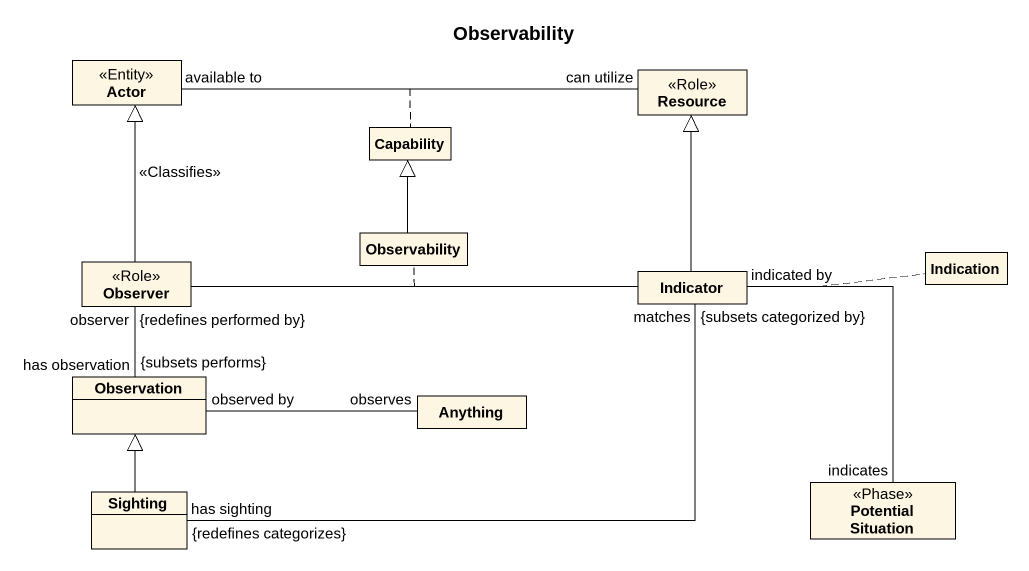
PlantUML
@startuml
title Observability
hide circle
hide empty members
class "Actor" as Actor_ <<Entity>>
class Capability
class Resource <<Role>>
class Observability
class Observer <<Role>>
class Indicator
class Indication
class Observation
class Anything
class Sighting
class "Potential Situation" as Potential_Situation <<Phase>>
Resource "can utilize" -left- "available to" Actor_
(Resource, Actor_) .. Capability
Observability -up-|> Capability
Observer -up-|> Actor_ : <<Classifies>>
Observer -right- Indicator
(Observer, Indicator) .. Observability
Indicator -up-|> Resource
Indicator "indicated by" -- "indicates" Potential_Situation
(Indicator, Potential_Situation) .. Indication
Observation "has observation\n{subsets performs}" -up- "observer\n{redefines performed by}" Observer
Observation "observed by" -right- "observes" Anything
Sighting "has sighting\n{redefines categorizes}" -right- "matches\n{subsets categorized by}" Indicator
Sighting -up-|> Observation
@enduml
